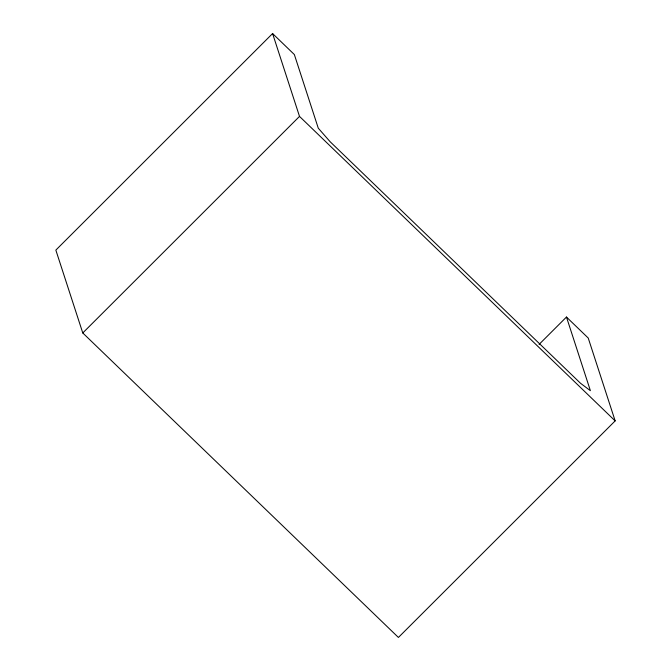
<?xml version="1.0" encoding="UTF-8"?>
<svg xmlns="http://www.w3.org/2000/svg" width="671" height="671" viewBox="0 0 671 671"><rect width="100%" height="100%" fill="white"/><g stroke="black" fill="none" stroke-linecap="round" stroke-linejoin="round"><path stroke-width="1.01" d="M566.467 317.039L590.396 390.69L580.507 383.258L330.166 141.757L318.28 128.195L294.351 54.552L272.585 33.55L55.844 250.107L82.768 332.959L398.415 637.45L615.156 420.893L588.232 338.041L566.467 317.039L539.098 344.391M82.768 332.959L299.509 116.402L272.585 33.55M299.509 116.402L615.156 420.893"/></g></svg>
